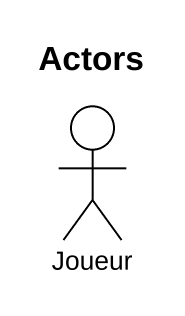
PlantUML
@startuml
title Actors
actor Joueur
@enduml
